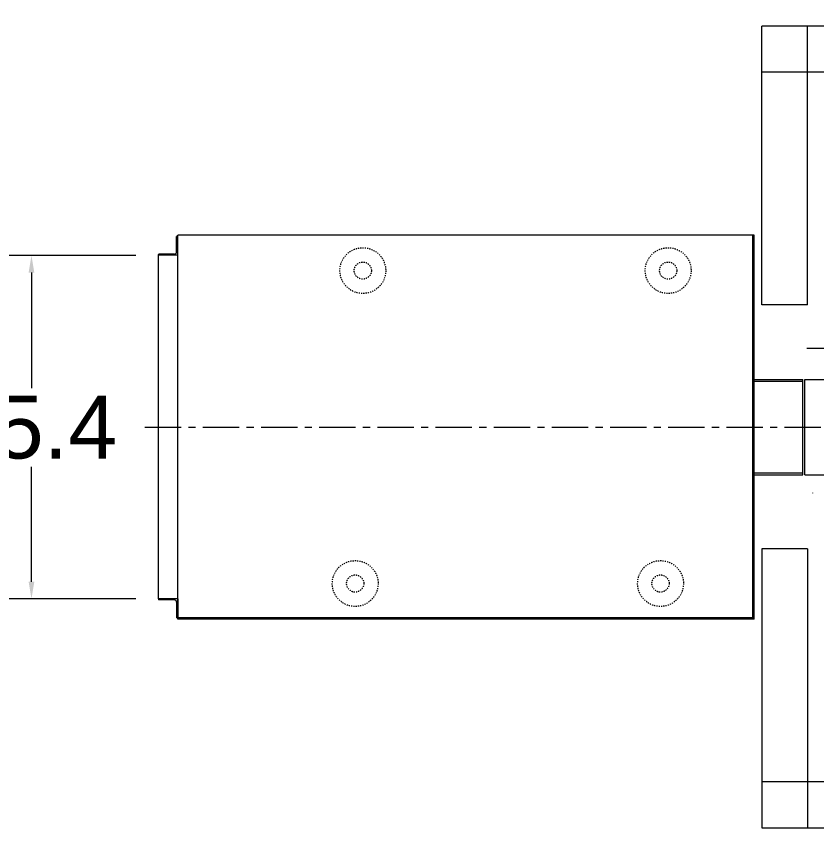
# Model space of a CAD drawing. Header units: inches. Extents: x 0 to 19814, y 0 to 15096.
# Drawn here: x 6693 to 8791, y 5254 to 7380 of the extents above; entities that cross this region are included whole.
import ezdxf

# ---------------------------------------------------------------- set-up
doc = ezdxf.new("R2010")
doc.units = ezdxf.units.IN
doc.header["$MEASUREMENT"] = 0
doc.linetypes.add('CENTER', pattern=[50.8, 31.75, -6.35, 6.35, -6.35])
doc.linetypes.add('EB_DASH', pattern=[6, 3, -3])
doc.layers.get('Defpoints').update_dxf_attribs({"lineweight": 5})
doc.layers.add('CAXA1', color=5, linetype='CENTER', lineweight=5)
doc.layers.add('CAXA2', color=6, linetype='EB_DASH', lineweight=5)
doc.styles.add('Roman', font='arial.ttf')
doc.styles.get("Standard").update_dxf_attribs({"font": 'arial.ttf'})
doc.dimstyles.new('ISO-25', dxfattribs={"dimscale": 30, "dimtxt": 1.5, "dimasz": 1.5, "dimexe": 2, "dimexo": 2, "dimtad": 1, "dimtih": 1, "dimtoh": 1, "dimdec": 1, "dimlfac": 0.03937, "dimdsep": 46, "dimtxsty": 'Standard', "dimcen": 2.5, "dimclrd": 7, "dimclre": 7, "dimclrt": 7, "dimadec": 0, "dimazin": 0, "dimtfac": 1, "dimtdec": 1, "dimtmove": 0, "dimatfit": 3, "dimfxl": 1, "dimlwd": 5, "dimlwe": 5, "dimarcsym": 0})

# ---------------------------------------------------------------- blocks, each defined once
blk = doc.blocks.new('*D41')
at = {"color": 7, "linetype": 'Continuous', "lineweight": 5, "transparency": 16777216}
for p, q in [((8646.5, 7413.9), (8646.5, 7904.6)), ((11846.5, 7413.9), (11846.5, 7904.6)), ((8691.5, 7844.6), (11801.5, 7844.6))]:
    blk.add_line(p, q, dxfattribs=at)
at = {"color": 7, "transparency": 16777216}
for points in [[(8691.5, 7852.1), (8691.5, 7837.1), (8646.5, 7844.6)], [(11801.5, 7852.1), (11801.5, 7837.1), (11846.5, 7844.6)]]:
    blk.add_solid(points, dxfattribs=at)
at = {"layer": 'Defpoints', "color": 0, "transparency": 16777216}
for p in [(11846.5, 7844.6), (8646.5, 7353.9), (11846.5, 7353.9)]:
    blk.add_point(p, dxfattribs=at)
at = {"color": 7, "lineweight": 5, "transparency": 16777216, "insert": (10246.5, 7945.9), "char_height": 165, "attachment_point": 5, "style": 'Roman'}
blk.add_mtext('D', dxfattribs=at)
blk = doc.blocks.new('*D43')
at = {"color": 7, "linetype": 'Continuous', "lineweight": 5, "transparency": 16777216}
for p, q in [((7006.5, 6753.6), (6673.4, 6753.6)), ((6733.4, 6708.6), (6733.4, 6405.9)), ((6733.4, 5898.6), (6733.4, 6199.8)), ((7006.5, 5853.6), (6673.4, 5853.6))]:
    blk.add_line(p, q, dxfattribs=at)
at = {"color": 7, "transparency": 16777216}
for points in [[(6725.9, 6708.6), (6740.9, 6708.6), (6733.4, 6753.6)], [(6725.9, 5898.6), (6740.9, 5898.6), (6733.4, 5853.6)]]:
    blk.add_solid(points, dxfattribs=at)
at = {"layer": 'Defpoints', "color": 0, "transparency": 16777216}
for p in [(7066.5, 6753.6), (6733.4, 5853.6), (7066.5, 5853.6)]:
    blk.add_point(p, dxfattribs=at)
at = {"color": 7, "lineweight": 5, "transparency": 16777216, "insert": (6733.4, 6302.8), "char_height": 165, "attachment_point": 5, "style": 'Roman'}
blk.add_mtext('35.4', dxfattribs=at)

msp = doc.modelspace()

# ---------------------------------------------------------------- linework, layer by layer
at = {"color": 7, "lineweight": 5}
for p, q in [((11846.49, 7353.89), (8646.49, 7353.89)), ((8646.49, 6623.71), (8646.49, 7353.89)), ((8766.49, 6623.71), (8766.49, 7354.09)), ((11846.49, 7233.89), (8646.49, 7233.89)), ((7188.33, 6806.89), (7116.49, 6806.89)), ((7116.49, 5800.89), (7116.49, 6806.89)), ((8626.49, 6806.89), (7169.5, 6806.89)), ((8623.49, 5800.89), (8623.49, 6806.89)), ((8626.49, 5800.89), (8626.49, 6806.89)), ((7113.49, 6762.39), (7113.49, 6802.89)), ((7116.49, 6803.89), (7114.49, 6803.89)), ((7116.49, 6753.89), (7116.49, 6803.89)), ((7066.49, 6753.89), (7066.49, 6755.89)), ((7066.49, 5853.89), (7066.49, 6753.89)), ((7116.49, 6753.89), (7066.49, 6753.89)), ((7107.99, 6756.89), (7067.49, 6756.89)), ((8766.49, 6623.71), (8646.49, 6623.71)), ((8626.49, 6428.89), (8754.49, 6428.89)), ((8626.49, 6423.88), (8754.49, 6423.88)), ((8754.49, 6178.89), (8754.49, 6428.89)), ((8759.49, 6428.89), (8809.49, 6428.89)), ((8759.49, 6178.89), (8759.49, 6428.89)), ((8626.49, 6183.89), (8754.49, 6183.89)), ((8626.49, 6178.89), (8754.49, 6178.89)), ((8759.49, 6178.89), (8809.49, 6178.89)), ((8646.49, 5984.48), (8646.49, 5253.89)), ((8766.49, 5984.48), (8646.49, 5984.48)), ((8766.49, 5984.48), (8766.49, 5254.1)), ((7116.49, 5853.89), (7066.49, 5853.89)), ((7066.49, 5853.89), (7066.49, 5851.89)), ((7107.99, 5850.89), (7067.49, 5850.89)), ((7116.49, 5853.89), (7116.49, 5803.89)), ((7113.49, 5845.39), (7113.49, 5804.89)), ((7116.49, 5803.89), (7114.49, 5803.89)), ((8623.49, 5803.89), (7116.49, 5803.89)), ((7118.49, 5803.89), (7116.49, 5803.89)), ((7118.49, 5803.89), (7116.49, 5803.89)), ((8626.49, 5800.89), (7116.49, 5800.89)), ((7189.49, 5803.89), (7189.47, 5800.89)), ((11846.49, 5373.93), (8646.49, 5373.89)), ((8646.49, 5253.89), (11846.49, 5253.89))]:
    msp.add_line(p, q, dxfattribs=at)
for centre, radius, start, end in [((7114.49, 6802.89), 1, 90, 180), ((7107.99, 6762.39), 5.5, 270, 0), ((7067.49, 6755.89), 1, 90, 180), ((7067.49, 5851.89), 1, 180, 270), ((7107.99, 5845.39), 5.5, 0, 90), ((7114.49, 5804.89), 1, 180, 270)]:
    msp.add_arc(centre, radius, start, end, dxfattribs=at)
at = {"layer": 'CAXA1', "linetype": 'CENTER', "lineweight": 5, "ltscale": 3}
for p, q in [((8764.49, 6510.39), (9274.5, 6510.39)), ((7030.09, 6303.89), (9486.77, 6303.89))]:
    msp.add_line(p, q, dxfattribs=at)
at = {"layer": 'CAXA2', "color": 7, "linetype": 'EB_DASH', "lineweight": 5}
msp.add_line((8780.98, 6131.04), (8780.24, 6131.57), dxfattribs=at)
for centre, radius in [((7601.49, 6713.89), 60), ((8401.49, 6713.89), 60), ((7601.49, 6713.89), 22.5), ((8401.49, 6713.89), 22.5), ((7581.49, 5893.89), 60), ((8381.49, 5893.89), 60), ((7581.49, 5893.89), 22.5), ((8381.49, 5893.89), 22.5)]:
    msp.add_circle(centre, radius, dxfattribs=at)

# ---------------------------------------------------------------- dimensions: what is measured, and where the dimension line sits
at = {"color": 7, "lineweight": 5}
dim = msp.add_linear_dim(base=(11846.49, 7844.62), p1=(8646.49, 7353.89), p2=(11846.49, 7353.88), text='D', dimstyle='ISO-25', override={"dimtxt": 5.5, "dimpost": '\\X', "dimtxsty": 'Roman', "dimtmove": 1}, dxfattribs=at)
dim.commit()
dim.dimension.update_dxf_attribs({"geometry": '*D41', "text_midpoint": (10246.49, 7844.62), "dimtype": 160})
dim = msp.add_linear_dim(base=(6733.38, 5853.63), p1=(7066.49, 6753.63), p2=(7066.49, 5853.63), angle=90, text='35.4', dimstyle='ISO-25', override={"dimtxt": 5.5, "dimpost": '\\X', "dimtxsty": 'Roman', "dimtofl": 1, "dimtmove": 1}, dxfattribs=at)
dim.commit()
dim.dimension.update_dxf_attribs({"geometry": '*D43', "text_midpoint": (6733.38, 6302.82), "dimtype": 160})

doc.saveas('drawing.dxf')
